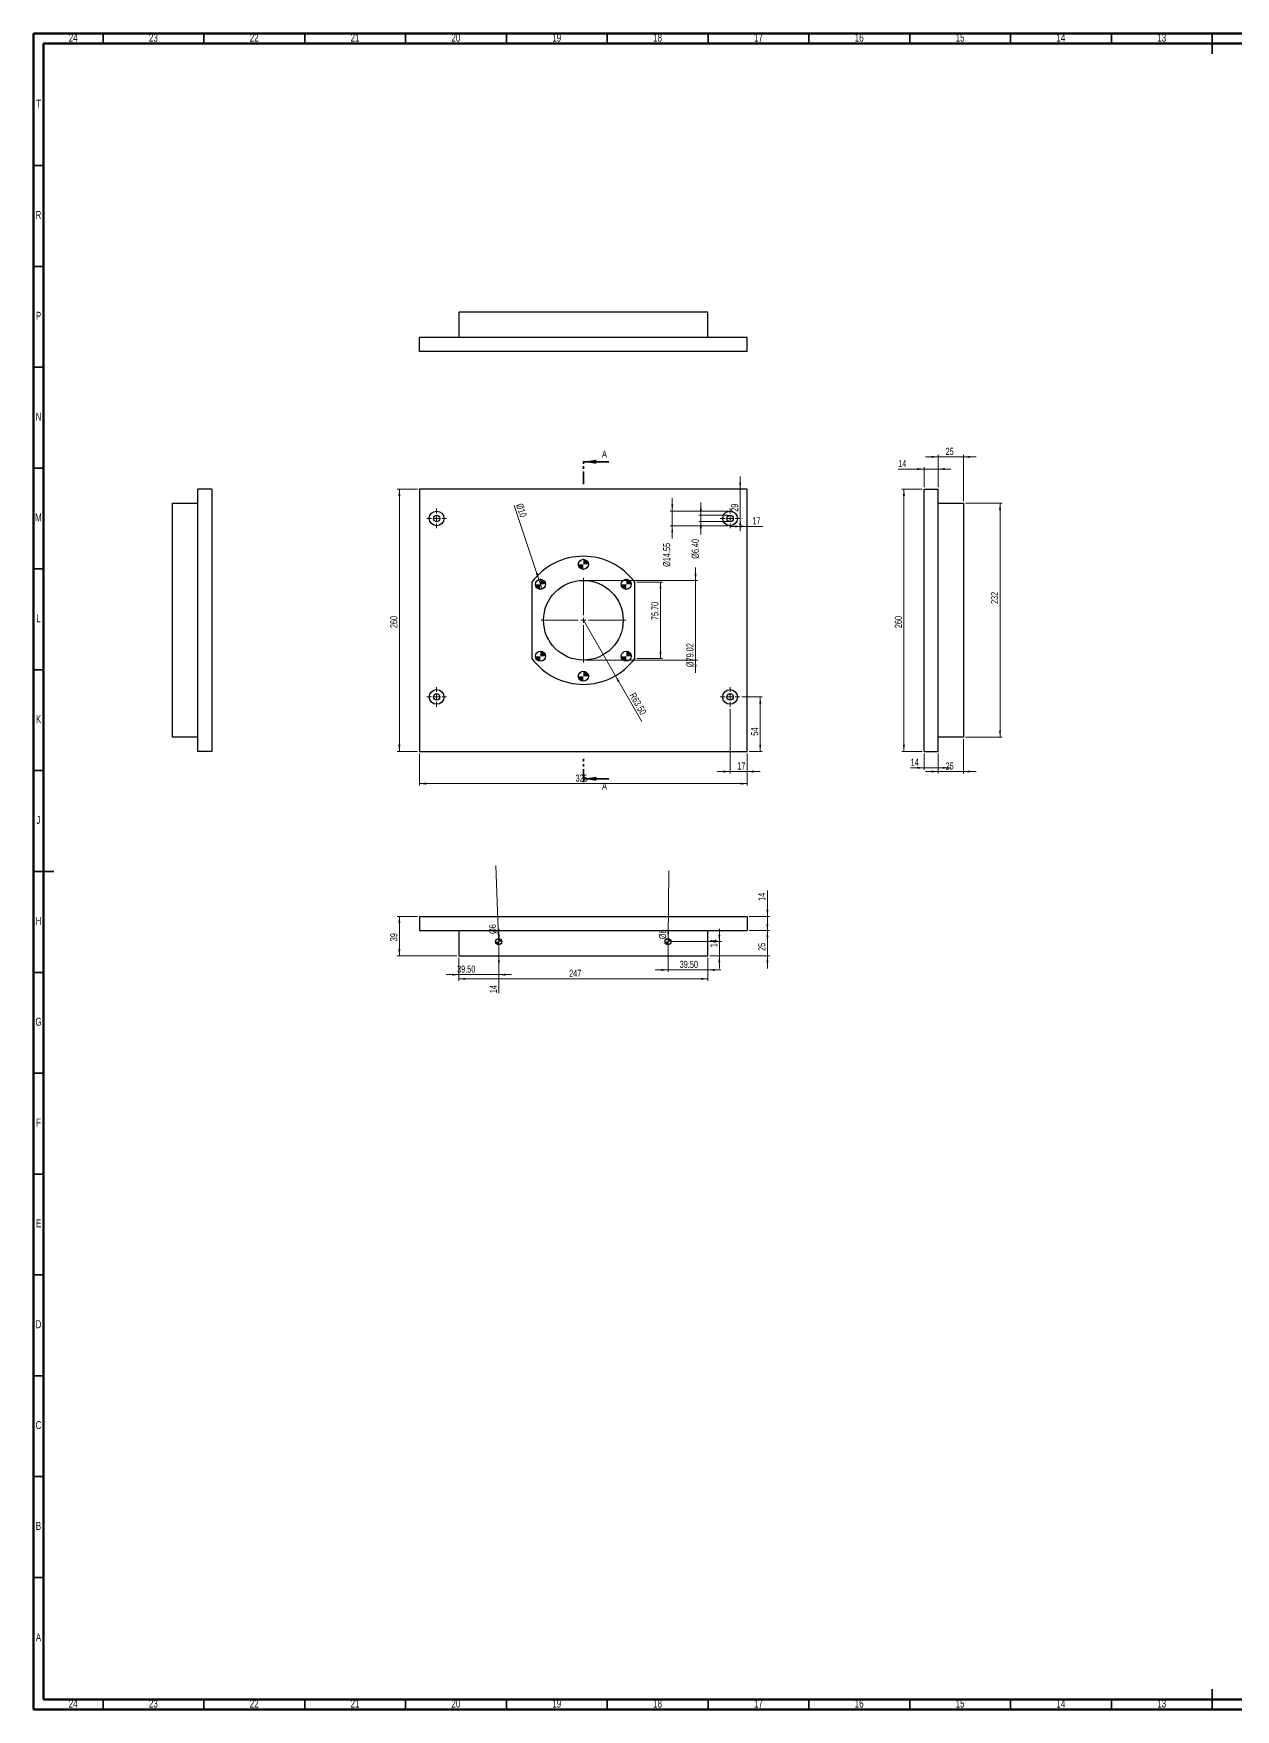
# Model space of a CAD drawing. Header units: millimetres. Extents: x 15 to 1184, y 5 to 836.
# Drawn here: x 15 to 611, y 5 to 836 of the extents above; entities that cross this region are included whole.
import ezdxf

# ---------------------------------------------------------------- set-up
doc = ezdxf.new("R2010")
doc.units = ezdxf.units.MM
doc.linetypes.add('PHANTOM', pattern=[12.7, 6.35, -1.27, 1.27, -1.27, 1.27, -1.27])
doc.styles.add('SLDTEXTSTYLE0', font='TXT', dxfattribs={"width": 0.75})
doc.dimstyles.new('SLDDIMSTYLE0', dxfattribs={"dimtxt": 3.5, "dimasz": 3.302, "dimexe": 0, "dimexo": 0.0625, "dimgap": 0.875, "dimtad": 1, "dimlfac": 2, "dimrnd": 1e-09, "dimzin": 12, "dimdsep": 46, "dimtxsty": 'SLDTEXTSTYLE0', "dimblk1": 'NONE', "dimsah": 1, "dimcen": 0, "dimadec": 0, "dimazin": 3, "dimtfac": 1, "dimtmove": 0, "dimatfit": 3, "dimldrblk": 'NONE', "dimfxl": 0, "dimfrac": 2, "dimtolj": 1, "dimtzin": 12, "dimarcsym": 0})
doc.dimstyles.new('SLDDIMSTYLE1', dxfattribs={"dimtxt": 3.5, "dimasz": 3.302, "dimexe": 0, "dimexo": 0.0625, "dimgap": 0.875, "dimtad": 1, "dimlfac": 2, "dimrnd": 1e-09, "dimzin": 12, "dimdsep": 46, "dimtxsty": 'SLDTEXTSTYLE0', "dimsah": 1, "dimcen": 0.09, "dimadec": 0, "dimazin": 3, "dimtfac": 1, "dimtmove": 0, "dimatfit": 0, "dimfxl": 0, "dimfrac": 2, "dimtolj": 1, "dimtzin": 12, "dimarcsym": 0})
doc.dimstyles.new('SLDDIMSTYLE2', dxfattribs={"dimtxt": 3.5, "dimasz": 3.302, "dimexe": 0, "dimexo": 0.0625, "dimgap": 0.875, "dimtad": 1, "dimlfac": 2, "dimrnd": 1e-09, "dimzin": 4, "dimdsep": 46, "dimtxsty": 'SLDTEXTSTYLE0', "dimsah": 1, "dimcen": 0.09, "dimadec": 0, "dimazin": 1, "dimtfac": 1, "dimtofl": 0, "dimtmove": 0, "dimatfit": 3, "dimfxl": 0, "dimfrac": 2, "dimtolj": 1, "dimtzin": 12, "dimarcsym": 0})
doc.dimstyles.new('SLDDIMSTYLE3', dxfattribs={"dimtxt": 3.5, "dimasz": 3.302, "dimexe": 0, "dimexo": 0.0625, "dimgap": 0.875, "dimtad": 1, "dimlfac": 2, "dimrnd": 1e-09, "dimzin": 4, "dimdsep": 46, "dimtxsty": 'SLDTEXTSTYLE0', "dimsah": 1, "dimcen": 0, "dimadec": 0, "dimazin": 1, "dimtfac": 1, "dimtofl": 0, "dimtmove": 0, "dimatfit": 3, "dimfxl": 0, "dimfrac": 2, "dimtolj": 1, "dimtzin": 12, "dimarcsym": 0})
doc.dimstyles.new('SLDDIMSTYLE4', dxfattribs={"dimtxt": 3.5, "dimasz": 3.302, "dimexe": 0, "dimexo": 0.0625, "dimgap": 0.875, "dimtad": 1, "dimlfac": 2, "dimrnd": 1e-09, "dimzin": 4, "dimdsep": 46, "dimtxsty": 'SLDTEXTSTYLE0', "dimsah": 1, "dimcen": 0.09, "dimadec": 0, "dimazin": 1, "dimtfac": 1, "dimtmove": 0, "dimatfit": 0, "dimfxl": 0, "dimfrac": 2, "dimtolj": 1, "dimtzin": 12, "dimarcsym": 0})
doc.dimstyles.new('SLDDIMSTYLE5', dxfattribs={"dimtxt": 3.5, "dimasz": 3.302, "dimexe": 0, "dimexo": 0.0625, "dimgap": 0.875, "dimtad": 1, "dimlfac": 2, "dimrnd": 1e-09, "dimzin": 12, "dimdsep": 46, "dimtxsty": 'SLDTEXTSTYLE0', "dimsah": 1, "dimcen": 0.09, "dimadec": 0, "dimazin": 3, "dimtfac": 1, "dimtofl": 0, "dimtmove": 0, "dimatfit": 3, "dimfxl": 0, "dimfrac": 2, "dimtolj": 1, "dimtzin": 12, "dimarcsym": 0})

# ---------------------------------------------------------------- blocks, each defined once
blk = doc.blocks.new('_D')
at = {"color": 7, "linetype": 'Continuous', "lineweight": 18}
for q in [(253.28, 601.97), (267.18, 560.53)]:
    blk.add_line((265.59, 565.27), q, dxfattribs=at)
blk.add_solid([(265.59, 565.27), (265.03, 568.56), (264.06, 568.24)], dxfattribs=at)
at = {"color": 7, "linetype": 'Continuous', "lineweight": 18, "insert": (257.54, 603.4), "char_height": 3.5, "attachment_point": 1, "rotation": 288.54076, "style": 'SLDTEXTSTYLE0'}
blk.add_mtext('%%c10', dxfattribs=at)
blk = doc.blocks.new('_None')
blk = doc.blocks.new('_D_1')
at = {"color": 7, "linetype": 'Continuous', "lineweight": 18}
for p, q in [((343.27, 564.81), (343.27, 571.16)), ((288.65, 564.81), (344.27, 564.81)), ((343.27, 564.81), (343.27, 525.3)), ((288.65, 525.3), (344.27, 525.3)), ((343.27, 525.3), (343.27, 518.95))]:
    blk.add_line(p, q, dxfattribs=at)
for points in [[(343.27, 564.81), (343.77, 568.12), (342.76, 568.12)], [(343.27, 525.3), (342.76, 522), (343.77, 522)]]:
    blk.add_solid(points, dxfattribs=at)
at = {"color": 7, "linetype": 'Continuous', "lineweight": 18, "insert": (338.75, 521.83), "char_height": 3.5, "attachment_point": 1, "rotation": 90, "style": 'SLDTEXTSTYLE0'}
blk.add_mtext('%%c79.02', dxfattribs=at)
blk = doc.blocks.new('_D_2')
at = {"color": 7, "linetype": 'Continuous', "lineweight": 18}
for p, q in [((314.15, 563.98), (326.91, 563.98)), ((325.91, 526.13), (325.91, 563.98)), ((314.15, 526.13), (326.91, 526.13))]:
    blk.add_line(p, q, dxfattribs=at)
for points in [[(325.91, 563.98), (325.4, 560.68), (326.41, 560.68)], [(325.91, 526.13), (326.41, 529.44), (325.4, 529.44)]]:
    blk.add_solid(points, dxfattribs=at)
at = {"color": 7, "linetype": 'Continuous', "lineweight": 18, "insert": (321.39, 545.16), "char_height": 3.5, "attachment_point": 1, "rotation": 90, "style": 'SLDTEXTSTYLE0'}
blk.add_mtext('75.70', dxfattribs=at)
blk = doc.blocks.new('_D_3')
at = {"color": 7, "linetype": 'Continuous', "lineweight": 18}
for q in [(287.65, 545.05), (316.64, 494.83)]:
    blk.add_line((303.52, 517.55), q, dxfattribs=at)
blk.add_solid([(303.52, 517.55), (304.73, 514.44), (305.61, 514.95)], dxfattribs=at)
at = {"color": 7, "linetype": 'Continuous', "lineweight": 18, "insert": (313.31, 509.62), "char_height": 3.5, "attachment_point": 1, "rotation": 300, "style": 'SLDTEXTSTYLE0'}
blk.add_mtext('R63.50', dxfattribs=at)
blk = doc.blocks.new('_D_4')
at = {"color": 7, "linetype": 'Continuous', "lineweight": 18}
for p, q in [((345.88, 597.16), (345.88, 603.51)), ((359.4, 597.16), (344.88, 597.16)), ((359.4, 593.96), (344.88, 593.96)), ((345.88, 597.16), (345.88, 593.96)), ((345.88, 593.96), (345.88, 587.61))]:
    blk.add_line(p, q, dxfattribs=at)
for points in [[(345.88, 597.16), (346.39, 600.46), (345.37, 600.46)], [(345.88, 593.96), (345.37, 590.66), (346.39, 590.66)]]:
    blk.add_solid(points, dxfattribs=at)
at = {"color": 7, "linetype": 'Continuous', "lineweight": 18, "insert": (341.37, 575.54), "char_height": 3.5, "attachment_point": 1, "rotation": 90, "style": 'SLDTEXTSTYLE0'}
blk.add_mtext('%%c6.40', dxfattribs=at)
blk = doc.blocks.new('_D_5')
at = {"color": 7, "linetype": 'Continuous', "lineweight": 18}
for p, q in [((359.4, 599.2), (330.71, 599.2)), ((331.71, 599.2), (331.71, 605.55)), ((331.71, 599.2), (331.71, 591.92)), ((359.4, 591.92), (330.71, 591.92)), ((331.71, 591.92), (331.71, 585.57))]:
    blk.add_line(p, q, dxfattribs=at)
for points in [[(331.71, 599.2), (332.22, 602.5), (331.21, 602.5)], [(331.71, 591.92), (331.21, 588.62), (332.22, 588.62)]]:
    blk.add_solid(points, dxfattribs=at)
at = {"color": 7, "linetype": 'Continuous', "lineweight": 18, "insert": (327.2, 571.53), "char_height": 3.5, "attachment_point": 1, "rotation": 90, "style": 'SLDTEXTSTYLE0'}
blk.add_mtext('%%c14.55', dxfattribs=at)
blk = doc.blocks.new('_D_6')
at = {"color": 7, "linetype": 'Continuous', "lineweight": 18}
for p, q in [((365.43, 610.06), (365.43, 616.41)), ((365.43, 595.56), (365.43, 610.06)), ((365.43, 595.56), (365.43, 589.21)), ((366.28, 595.56), (366.43, 595.56))]:
    blk.add_line(p, q, dxfattribs=at)
for points in [[(365.43, 610.06), (365.94, 613.36), (364.93, 613.36)], [(365.43, 595.56), (364.93, 592.26), (365.94, 592.26)]]:
    blk.add_solid(points, dxfattribs=at)
at = {"color": 7, "linetype": 'Continuous', "lineweight": 18, "insert": (360.92, 598.83), "char_height": 3.5, "attachment_point": 1, "rotation": 90, "style": 'SLDTEXTSTYLE0'}
blk.add_mtext('29', dxfattribs=at)
blk = doc.blocks.new('_D_7')
at = {"color": 7, "linetype": 'Continuous', "lineweight": 18}
for p, q in [((360.4, 591.62), (368.9, 591.62)), ((368.9, 591.62), (376.63, 591.62))]:
    blk.add_line(p, q, dxfattribs=at)
for points in [[(360.4, 591.62), (363.7, 591.11), (363.7, 592.12)], [(368.9, 591.62), (365.59, 592.12), (365.59, 591.11)]]:
    blk.add_solid(points, dxfattribs=at)
at = {"color": 7, "linetype": 'Continuous', "lineweight": 18, "insert": (371.46, 596.13), "char_height": 3.5, "attachment_point": 1, "style": 'SLDTEXTSTYLE0'}
blk.add_mtext('17', dxfattribs=at)
blk = doc.blocks.new('_D_8')
at = {"color": 7, "linetype": 'Continuous', "lineweight": 18}
for p, q in [((360.4, 501.17), (360.4, 469.06)), ((368.9, 479.06), (368.9, 469.06)), ((360.4, 470.06), (354.05, 470.06)), ((360.4, 470.06), (368.9, 470.06)), ((368.9, 470.06), (375.25, 470.06))]:
    blk.add_line(p, q, dxfattribs=at)
for points in [[(360.4, 470.06), (357.09, 470.57), (357.09, 469.55)], [(368.9, 470.06), (372.2, 469.55), (372.2, 470.57)]]:
    blk.add_solid(points, dxfattribs=at)
at = {"color": 7, "linetype": 'Continuous', "lineweight": 18, "insert": (363.96, 474.57), "char_height": 3.5, "attachment_point": 1, "style": 'SLDTEXTSTYLE0'}
blk.add_mtext('17', dxfattribs=at)
blk = doc.blocks.new('_D_9')
at = {"color": 7, "linetype": 'Continuous', "lineweight": 18}
for p, q in [((366.28, 507.06), (376.34, 507.06)), ((375.34, 507.06), (375.34, 480.06)), ((369.9, 480.06), (376.34, 480.06))]:
    blk.add_line(p, q, dxfattribs=at)
for points in [[(375.34, 507.06), (374.83, 503.76), (375.85, 503.76)], [(375.34, 480.06), (375.85, 483.36), (374.83, 483.36)]]:
    blk.add_solid(points, dxfattribs=at)
at = {"color": 7, "linetype": 'Continuous', "lineweight": 18, "insert": (370.83, 487.83), "char_height": 3.5, "attachment_point": 1, "rotation": 90, "style": 'SLDTEXTSTYLE0'}
blk.add_mtext('54', dxfattribs=at)
blk = doc.blocks.new('_D_10')
at = {"color": 7, "linetype": 'Continuous', "lineweight": 18}
for p, q in [((206.4, 479.06), (206.4, 463.06)), ((368.9, 479.06), (368.9, 463.06)), ((206.4, 464.06), (368.9, 464.06))]:
    blk.add_line(p, q, dxfattribs=at)
for points in [[(206.4, 464.06), (209.7, 463.55), (209.7, 464.57)], [(368.9, 464.06), (365.59, 464.57), (365.59, 463.55)]]:
    blk.add_solid(points, dxfattribs=at)
at = {"color": 7, "linetype": 'Continuous', "lineweight": 18, "insert": (283.77, 468.57), "char_height": 3.5, "attachment_point": 1, "style": 'SLDTEXTSTYLE0'}
blk.add_mtext('325', dxfattribs=at)
blk = doc.blocks.new('_D_11')
at = {"color": 7, "linetype": 'Continuous', "lineweight": 18}
for p, q in [((205.4, 610.06), (195.4, 610.06)), ((196.4, 610.06), (196.4, 480.06)), ((205.4, 480.06), (195.4, 480.06))]:
    blk.add_line(p, q, dxfattribs=at)
for points in [[(196.4, 610.06), (195.89, 606.76), (196.9, 606.76)], [(196.4, 480.06), (196.9, 483.36), (195.89, 483.36)]]:
    blk.add_solid(points, dxfattribs=at)
at = {"color": 7, "linetype": 'Continuous', "lineweight": 18, "insert": (191.88, 541.18), "char_height": 3.5, "attachment_point": 1, "rotation": 90, "style": 'SLDTEXTSTYLE0'}
blk.add_mtext('260', dxfattribs=at)
blk = doc.blocks.new('SW_CENTERMARKSYMBOL_0')
at = {"color": 0, "linetype": 'Continuous', "lineweight": 0}
for p, q in [((-2.5, 0), (-4.88675, 0)), ((0, 0), (-1.25, 0)), ((0, 2.5), (0, 4.88675)), ((0, 0), (0, 1.25)), ((0, 0), (0, -1.25)), ((0, 0), (1.25, 0)), ((2.5, 0), (4.88675, 0)), ((0, -2.5), (0, -4.88675))]:
    blk.add_line(p, q, dxfattribs=at)
blk = doc.blocks.new('SW_CENTERMARKSYMBOL_1')
at = {"color": 0, "linetype": 'Continuous', "lineweight": 0}
for p, q in [((-2.5, 0), (-4.88675, 0)), ((0, 0), (-1.25, 0)), ((0, 2.5), (0, 4.88675)), ((0, 0), (0, 1.25)), ((0, 0), (0, -1.25)), ((0, 0), (1.25, 0)), ((2.5, 0), (4.88675, 0)), ((0, -2.5), (0, -4.88675))]:
    blk.add_line(p, q, dxfattribs=at)
blk = doc.blocks.new('SW_CENTERMARKSYMBOL_2')
at = {"color": 0, "linetype": 'Continuous', "lineweight": 0}
for p, q in [((-2.5, 0), (-4.88675, 0)), ((0, 0), (-1.25, 0)), ((0, 2.5), (0, 4.88675)), ((0, 0), (0, 1.25)), ((0, 0), (0, -1.25)), ((0, 0), (1.25, 0)), ((2.5, 0), (4.88675, 0)), ((0, -2.5), (0, -4.88675))]:
    blk.add_line(p, q, dxfattribs=at)
blk = doc.blocks.new('SW_CENTERMARKSYMBOL_3')
at = {"color": 0, "linetype": 'Continuous', "lineweight": 0}
for p, q in [((-2.5, 0), (-4.88675, 0)), ((0, 0), (-1.25, 0)), ((0, 2.5), (0, 4.88675)), ((0, 0), (0, 1.25)), ((0, 0), (0, -1.25)), ((0, 0), (1.25, 0)), ((2.5, 0), (4.88675, 0)), ((0, -2.5), (0, -4.88675))]:
    blk.add_line(p, q, dxfattribs=at)
blk = doc.blocks.new('SW_CENTERMARKSYMBOL_4')
at = {"color": 0, "linetype": 'Continuous', "lineweight": 0}
for p, q in [((0, 2.5), (0, 21.005)), ((-2.5, 0), (-21.005, 0)), ((0, 0), (-1.25, 0)), ((0, 0), (0, 1.25)), ((0, 0), (0, -1.25)), ((0, 0), (1.25, 0)), ((2.5, 0), (21.005, 0)), ((0, -2.5), (0, -21.005))]:
    blk.add_line(p, q, dxfattribs=at)
blk = doc.blocks.new('SW_DOWELSYMBOL_0')
at = {"linetype": 'Continuous', "lineweight": 0}
h = blk.add_hatch(color=0, dxfattribs=at)
edge = h.paths.add_edge_path(flags=0)
edge.add_arc((0, 0), 2.5, 180, 270)
edge.add_line((0, -2.5), (0, 0))
edge.add_line((0, 0), (-2.5, 0))
h = blk.add_hatch(color=0, dxfattribs=at)
edge = h.paths.add_edge_path(flags=0)
edge.add_arc((0, 0), 2.5, 0, 90)
edge.add_line((0, 2.5), (0, 0))
edge.add_line((0, 0), (2.5, 0))
at = {"color": 0, "linetype": 'Continuous', "lineweight": 0}
blk.add_circle((0, 0), 2.5, dxfattribs=at)
blk = doc.blocks.new('SW_DOWELSYMBOL_1')
at = {"linetype": 'Continuous', "lineweight": 0}
h = blk.add_hatch(color=0, dxfattribs=at)
edge = h.paths.add_edge_path(flags=0)
edge.add_arc((0, 0), 2.5, 180, 270)
edge.add_line((0, -2.5), (0, 0))
edge.add_line((0, 0), (-2.5, 0))
h = blk.add_hatch(color=0, dxfattribs=at)
edge = h.paths.add_edge_path(flags=0)
edge.add_arc((0, 0), 2.5, 0, 90)
edge.add_line((0, 2.5), (0, 0))
edge.add_line((0, 0), (2.5, 0))
at = {"color": 0, "linetype": 'Continuous', "lineweight": 0}
blk.add_circle((0, 0), 2.5, dxfattribs=at)
blk = doc.blocks.new('SW_DOWELSYMBOL_2')
at = {"linetype": 'Continuous', "lineweight": 0}
h = blk.add_hatch(color=0, dxfattribs=at)
edge = h.paths.add_edge_path(flags=0)
edge.add_arc((0, 0), 2.5, 180, 270)
edge.add_line((0, -2.5), (0, 0))
edge.add_line((0, 0), (-2.5, 0))
h = blk.add_hatch(color=0, dxfattribs=at)
edge = h.paths.add_edge_path(flags=0)
edge.add_arc((0, 0), 2.5, 0, 90)
edge.add_line((0, 2.5), (0, 0))
edge.add_line((0, 0), (2.5, 0))
at = {"color": 0, "linetype": 'Continuous', "lineweight": 0}
blk.add_circle((0, 0), 2.5, dxfattribs=at)
blk = doc.blocks.new('SW_DOWELSYMBOL_3')
at = {"linetype": 'Continuous', "lineweight": 0}
h = blk.add_hatch(color=0, dxfattribs=at)
edge = h.paths.add_edge_path(flags=0)
edge.add_arc((0, 0), 2.5, 180, 270)
edge.add_line((0, -2.5), (0, 0))
edge.add_line((0, 0), (-2.5, 0))
h = blk.add_hatch(color=0, dxfattribs=at)
edge = h.paths.add_edge_path(flags=0)
edge.add_arc((0, 0), 2.5, 0, 90)
edge.add_line((0, 2.5), (0, 0))
edge.add_line((0, 0), (2.5, 0))
at = {"color": 0, "linetype": 'Continuous', "lineweight": 0}
blk.add_circle((0, 0), 2.5, dxfattribs=at)
blk = doc.blocks.new('SW_DOWELSYMBOL_4')
at = {"linetype": 'Continuous', "lineweight": 0}
h = blk.add_hatch(color=0, dxfattribs=at)
edge = h.paths.add_edge_path(flags=0)
edge.add_arc((0, 0), 2.5, 180, 270)
edge.add_line((0, -2.5), (0, 0))
edge.add_line((0, 0), (-2.5, 0))
h = blk.add_hatch(color=0, dxfattribs=at)
edge = h.paths.add_edge_path(flags=0)
edge.add_arc((0, 0), 2.5, 0, 90)
edge.add_line((0, 2.5), (0, 0))
edge.add_line((0, 0), (2.5, 0))
at = {"color": 0, "linetype": 'Continuous', "lineweight": 0}
blk.add_circle((0, 0), 2.5, dxfattribs=at)
blk = doc.blocks.new('SW_DOWELSYMBOL_5')
at = {"linetype": 'Continuous', "lineweight": 0}
h = blk.add_hatch(color=0, dxfattribs=at)
edge = h.paths.add_edge_path(flags=0)
edge.add_arc((0, 0), 2.5, 180, 270)
edge.add_line((0, -2.5), (0, 0))
edge.add_line((0, 0), (-2.5, 0))
h = blk.add_hatch(color=0, dxfattribs=at)
edge = h.paths.add_edge_path(flags=0)
edge.add_arc((0, 0), 2.5, 0, 90)
edge.add_line((0, 2.5), (0, 0))
edge.add_line((0, 0), (2.5, 0))
at = {"color": 0, "linetype": 'Continuous', "lineweight": 0}
blk.add_circle((0, 0), 2.5, dxfattribs=at)
blk = doc.blocks.new('_D_12')
at = {"color": 7, "linetype": 'Continuous', "lineweight": 18}
for p, q in [((205.4, 398.25), (195.4, 398.25)), ((196.4, 378.75), (196.4, 398.25)), ((224.9, 378.75), (195.4, 378.75))]:
    blk.add_line(p, q, dxfattribs=at)
for points in [[(196.4, 398.25), (195.89, 394.94), (196.9, 394.94)], [(196.4, 378.75), (196.9, 382.05), (195.89, 382.05)]]:
    blk.add_solid(points, dxfattribs=at)
at = {"color": 7, "linetype": 'Continuous', "lineweight": 18, "insert": (191.88, 385.91), "char_height": 3.5, "attachment_point": 1, "rotation": 90, "style": 'SLDTEXTSTYLE0'}
blk.add_mtext('39', dxfattribs=at)
blk = doc.blocks.new('_D_13')
at = {"color": 7, "linetype": 'Continuous', "lineweight": 18}
for p, q in [((378.9, 398.25), (378.9, 411.06)), ((369.9, 398.25), (379.9, 398.25)), ((369.9, 391.25), (379.9, 391.25)), ((378.9, 398.25), (378.9, 391.25)), ((378.9, 391.25), (378.9, 384.9))]:
    blk.add_line(p, q, dxfattribs=at)
for points in [[(378.9, 398.25), (379.4, 401.55), (378.39, 401.55)], [(378.9, 391.25), (378.39, 387.94), (379.4, 387.94)]]:
    blk.add_solid(points, dxfattribs=at)
at = {"color": 7, "linetype": 'Continuous', "lineweight": 18, "insert": (374.38, 405.89), "char_height": 3.5, "attachment_point": 1, "rotation": 90, "style": 'SLDTEXTSTYLE0'}
blk.add_mtext('14', dxfattribs=at)
blk = doc.blocks.new('_D_14')
at = {"color": 7, "linetype": 'Continuous', "lineweight": 18}
for p, q in [((369.9, 391.25), (379.9, 391.25)), ((378.9, 391.25), (378.9, 397.6)), ((378.9, 378.75), (378.9, 391.25)), ((350.4, 378.75), (379.9, 378.75)), ((378.9, 378.75), (378.9, 372.4))]:
    blk.add_line(p, q, dxfattribs=at)
for points in [[(378.9, 391.25), (379.4, 394.55), (378.39, 394.55)], [(378.9, 378.75), (378.39, 375.44), (379.4, 375.44)]]:
    blk.add_solid(points, dxfattribs=at)
at = {"color": 7, "linetype": 'Continuous', "lineweight": 18, "insert": (374.38, 381.12), "char_height": 3.5, "attachment_point": 1, "rotation": 90, "style": 'SLDTEXTSTYLE0'}
blk.add_mtext('25', dxfattribs=at)
blk = doc.blocks.new('_D_15')
at = {"color": 7, "linetype": 'Continuous', "lineweight": 18}
for q in [(329.96, 420.78), (329.63, 384.25)]:
    blk.add_line((329.66, 387.25), q, dxfattribs=at)
blk.add_solid([(329.66, 387.25), (330.2, 390.54), (329.18, 390.55)], dxfattribs=at)
at = {"color": 7, "linetype": 'Continuous', "lineweight": 18, "insert": (325.18, 386.95), "char_height": 3.5, "attachment_point": 1, "rotation": 89.48876, "style": 'SLDTEXTSTYLE0'}
blk.add_mtext('%%c6', dxfattribs=at)
blk = doc.blocks.new('_D_16')
at = {"color": 7, "linetype": 'Continuous', "lineweight": 18}
for q in [(244.25, 423.48), (245.7, 384.25)]:
    blk.add_line((245.59, 387.24), q, dxfattribs=at)
blk.add_solid([(245.59, 387.24), (245.98, 390.56), (244.96, 390.53)], dxfattribs=at)
at = {"color": 7, "linetype": 'Continuous', "lineweight": 18, "insert": (241.02, 389.47), "char_height": 3.5, "attachment_point": 1, "rotation": 92.12241, "style": 'SLDTEXTSTYLE0'}
blk.add_mtext('%%c6', dxfattribs=at)
blk = doc.blocks.new('_D_17')
at = {"color": 7, "linetype": 'Continuous', "lineweight": 18}
for p, q in [((329.65, 384.75), (329.65, 370.69)), ((349.4, 377.75), (349.4, 370.69)), ((329.65, 371.69), (323.3, 371.69)), ((329.65, 371.69), (349.4, 371.69)), ((349.4, 371.69), (355.75, 371.69))]:
    blk.add_line(p, q, dxfattribs=at)
for points in [[(329.65, 371.69), (326.34, 372.19), (326.34, 371.18)], [(349.4, 371.69), (352.7, 371.18), (352.7, 372.19)]]:
    blk.add_solid(points, dxfattribs=at)
at = {"color": 7, "linetype": 'Continuous', "lineweight": 18, "insert": (335.41, 376.2), "char_height": 3.5, "attachment_point": 1, "style": 'SLDTEXTSTYLE0'}
blk.add_mtext('39.50', dxfattribs=at)
blk = doc.blocks.new('_D_18')
at = {"color": 7, "linetype": 'Continuous', "lineweight": 18}
for p, q in [((355.07, 385.75), (355.07, 392.1)), ((330.65, 385.75), (356.07, 385.75)), ((355.07, 385.75), (355.07, 378.75)), ((350.4, 378.75), (356.07, 378.75)), ((355.07, 378.75), (355.07, 372.4))]:
    blk.add_line(p, q, dxfattribs=at)
for points in [[(355.07, 385.75), (355.57, 389.05), (354.56, 389.05)], [(355.07, 378.75), (354.56, 375.44), (355.57, 375.44)]]:
    blk.add_solid(points, dxfattribs=at)
at = {"color": 7, "linetype": 'Continuous', "lineweight": 18, "insert": (350.55, 382.94), "char_height": 3.5, "attachment_point": 1, "rotation": 90, "style": 'SLDTEXTSTYLE0'}
blk.add_mtext('14', dxfattribs=at)
blk = doc.blocks.new('_D_19')
at = {"color": 7, "linetype": 'Continuous', "lineweight": 18}
for p, q in [((245.65, 384.75), (245.65, 368.35)), ((225.9, 377.75), (225.9, 368.35)), ((225.9, 369.35), (219.55, 369.35)), ((245.65, 369.35), (225.9, 369.35)), ((245.65, 369.35), (252, 369.35))]:
    blk.add_line(p, q, dxfattribs=at)
for points in [[(225.9, 369.35), (222.59, 369.86), (222.59, 368.84)], [(245.65, 369.35), (248.95, 368.84), (248.95, 369.86)]]:
    blk.add_solid(points, dxfattribs=at)
at = {"color": 7, "linetype": 'Continuous', "lineweight": 18, "insert": (225.03, 373.86), "char_height": 3.5, "attachment_point": 1, "style": 'SLDTEXTSTYLE0'}
blk.add_mtext('39.50', dxfattribs=at)
blk = doc.blocks.new('_D_20')
at = {"color": 7, "linetype": 'Continuous', "lineweight": 18}
for p, q in [((245.77, 385.75), (245.77, 392.1)), ((245.77, 385.75), (245.77, 378.75)), ((246.65, 385.75), (246.77, 385.75)), ((245.77, 378.75), (245.77, 360.11))]:
    blk.add_line(p, q, dxfattribs=at)
for points in [[(245.77, 385.75), (246.28, 389.05), (245.26, 389.05)], [(245.77, 378.75), (245.26, 375.44), (246.28, 375.44)]]:
    blk.add_solid(points, dxfattribs=at)
at = {"color": 7, "linetype": 'Continuous', "lineweight": 18, "insert": (241.26, 360.11), "char_height": 3.5, "attachment_point": 1, "rotation": 90, "style": 'SLDTEXTSTYLE0'}
blk.add_mtext('14', dxfattribs=at)
blk = doc.blocks.new('_D_21')
at = {"color": 7, "linetype": 'Continuous', "lineweight": 18}
for p, q in [((225.9, 377.75), (225.9, 366.27)), ((349.4, 377.75), (349.4, 366.27)), ((225.9, 367.27), (349.4, 367.27))]:
    blk.add_line(p, q, dxfattribs=at)
for points in [[(225.9, 367.27), (229.2, 366.76), (229.2, 367.78)], [(349.4, 367.27), (346.09, 367.78), (346.09, 366.76)]]:
    blk.add_solid(points, dxfattribs=at)
at = {"color": 7, "linetype": 'Continuous', "lineweight": 18, "insert": (280.57, 371.78), "char_height": 3.5, "attachment_point": 1, "style": 'SLDTEXTSTYLE0'}
blk.add_mtext('247', dxfattribs=at)
blk = doc.blocks.new('SW_DOWELSYMBOL_6')
at = {"linetype": 'Continuous', "lineweight": 0}
h = blk.add_hatch(color=0, dxfattribs=at)
edge = h.paths.add_edge_path(flags=0)
edge.add_arc((0, 0), 1.5, 180, 270)
edge.add_line((0, -1.5), (0, 0))
edge.add_line((0, 0), (-1.5, 0))
h = blk.add_hatch(color=0, dxfattribs=at)
edge = h.paths.add_edge_path(flags=0)
edge.add_arc((0, 0), 1.5, 0, 90)
edge.add_line((0, 1.5), (0, 0))
edge.add_line((0, 0), (1.5, 0))
at = {"color": 0, "linetype": 'Continuous', "lineweight": 0}
blk.add_circle((0, 0), 1.5, dxfattribs=at)
blk = doc.blocks.new('SW_DOWELSYMBOL_7')
at = {"linetype": 'Continuous', "lineweight": 0}
h = blk.add_hatch(color=0, dxfattribs=at)
edge = h.paths.add_edge_path(flags=0)
edge.add_arc((0, 0), 1.5, 180, 270)
edge.add_line((0, -1.5), (0, 0))
edge.add_line((0, 0), (-1.5, 0))
h = blk.add_hatch(color=0, dxfattribs=at)
edge = h.paths.add_edge_path(flags=0)
edge.add_arc((0, 0), 1.5, 0, 90)
edge.add_line((0, 1.5), (0, 0))
edge.add_line((0, 0), (1.5, 0))
at = {"color": 0, "linetype": 'Continuous', "lineweight": 0}
blk.add_circle((0, 0), 1.5, dxfattribs=at)
blk = doc.blocks.new('_D_22')
at = {"color": 7, "linetype": 'Continuous', "lineweight": 18}
for p, q in [((476.08, 486.06), (476.08, 469.06)), ((463.58, 479.06), (463.58, 469.06)), ((463.58, 470.06), (457.23, 470.06)), ((476.08, 470.06), (463.58, 470.06)), ((476.08, 470.06), (482.43, 470.06))]:
    blk.add_line(p, q, dxfattribs=at)
for points in [[(463.58, 470.06), (460.28, 470.57), (460.28, 469.55)], [(476.08, 470.06), (479.38, 469.55), (479.38, 470.57)]]:
    blk.add_solid(points, dxfattribs=at)
at = {"color": 7, "linetype": 'Continuous', "lineweight": 18, "insert": (467.25, 474.57), "char_height": 3.5, "attachment_point": 1, "style": 'SLDTEXTSTYLE0'}
blk.add_mtext('25', dxfattribs=at)
blk = doc.blocks.new('_D_23')
at = {"color": 7, "linetype": 'Continuous', "lineweight": 18}
for p, q in [((456.58, 479.06), (456.58, 470.9)), ((463.58, 479.06), (463.58, 470.9)), ((456.58, 471.9), (449.93, 471.9)), ((456.58, 471.9), (463.58, 471.9)), ((463.58, 471.9), (469.93, 471.9))]:
    blk.add_line(p, q, dxfattribs=at)
for points in [[(456.58, 471.9), (453.28, 472.41), (453.28, 471.4)], [(463.58, 471.9), (466.88, 471.4), (466.88, 472.41)]]:
    blk.add_solid(points, dxfattribs=at)
at = {"color": 7, "linetype": 'Continuous', "lineweight": 18, "insert": (449.93, 476.42), "char_height": 3.5, "attachment_point": 1, "style": 'SLDTEXTSTYLE0'}
blk.add_mtext('14', dxfattribs=at)
blk = doc.blocks.new('_D_24')
at = {"color": 7, "linetype": 'Continuous', "lineweight": 18}
for p, q in [((477.08, 603.06), (495.26, 603.06)), ((494.26, 603.06), (494.26, 487.06)), ((477.08, 487.06), (495.26, 487.06))]:
    blk.add_line(p, q, dxfattribs=at)
for points in [[(494.26, 603.06), (493.76, 599.76), (494.77, 599.76)], [(494.26, 487.06), (494.77, 490.36), (493.76, 490.36)]]:
    blk.add_solid(points, dxfattribs=at)
at = {"color": 7, "linetype": 'Continuous', "lineweight": 18, "insert": (489.75, 553.14), "char_height": 3.5, "attachment_point": 1, "rotation": 90, "style": 'SLDTEXTSTYLE0'}
blk.add_mtext('232', dxfattribs=at)
blk = doc.blocks.new('_D_25')
at = {"color": 7, "linetype": 'Continuous', "lineweight": 18}
for p, q in [((463.58, 626.06), (457.23, 626.06)), ((463.58, 611.06), (463.58, 627.06)), ((463.58, 626.06), (476.08, 626.06)), ((476.08, 604.06), (476.08, 627.06)), ((476.08, 626.06), (482.43, 626.06))]:
    blk.add_line(p, q, dxfattribs=at)
for points in [[(463.58, 626.06), (460.28, 626.57), (460.28, 625.55)], [(476.08, 626.06), (479.38, 625.55), (479.38, 626.57)]]:
    blk.add_solid(points, dxfattribs=at)
at = {"color": 7, "linetype": 'Continuous', "lineweight": 18, "insert": (467.25, 630.57), "char_height": 3.5, "attachment_point": 1, "style": 'SLDTEXTSTYLE0'}
blk.add_mtext('25', dxfattribs=at)
blk = doc.blocks.new('_D_26')
at = {"color": 7, "linetype": 'Continuous', "lineweight": 18}
for p, q in [((456.58, 620.06), (443.77, 620.06)), ((456.58, 611.06), (456.58, 621.06)), ((456.58, 620.06), (463.58, 620.06)), ((463.58, 611.06), (463.58, 621.06)), ((463.58, 620.06), (469.93, 620.06))]:
    blk.add_line(p, q, dxfattribs=at)
for points in [[(456.58, 620.06), (453.28, 620.57), (453.28, 619.55)], [(463.58, 620.06), (466.88, 619.55), (466.88, 620.57)]]:
    blk.add_solid(points, dxfattribs=at)
at = {"color": 7, "linetype": 'Continuous', "lineweight": 18, "insert": (443.77, 624.57), "char_height": 3.5, "attachment_point": 1, "style": 'SLDTEXTSTYLE0'}
blk.add_mtext('14', dxfattribs=at)
blk = doc.blocks.new('_D_27')
at = {"color": 7, "linetype": 'Continuous', "lineweight": 18}
for p, q in [((455.58, 610.06), (445.58, 610.06)), ((446.58, 480.06), (446.58, 610.06)), ((455.58, 480.06), (445.58, 480.06))]:
    blk.add_line(p, q, dxfattribs=at)
for points in [[(446.58, 610.06), (446.07, 606.76), (447.09, 606.76)], [(446.58, 480.06), (447.09, 483.36), (446.07, 483.36)]]:
    blk.add_solid(points, dxfattribs=at)
at = {"color": 7, "linetype": 'Continuous', "lineweight": 18, "insert": (442.07, 541.18), "char_height": 3.5, "attachment_point": 1, "rotation": 90, "style": 'SLDTEXTSTYLE0'}
blk.add_mtext('260', dxfattribs=at)

msp = doc.modelspace()

# ---------------------------------------------------------------- linework, layer by layer
at = {"color": 7, "linetype": 'Continuous', "lineweight": 70}
for p, q in [((15, 5), (15, 836)), ((15, 836), (1184, 836)), ((20, 10), (20, 831)), ((20, 831), (1179, 831)), ((1179, 10), (20, 10)), ((1184, 5), (15, 5))]:
    msp.add_line(p, q, dxfattribs=at)
at = {"color": 7, "linetype": 'Continuous', "lineweight": 35}
for p, q in [((49.5, 831), (49.5, 836)), ((99.5, 831), (99.5, 836)), ((149.5, 831), (149.5, 836)), ((199.5, 831), (199.5, 836)), ((249.5, 831), (249.5, 836)), ((299.5, 831), (299.5, 836)), ((349.5, 831), (349.5, 836)), ((399.5, 831), (399.5, 836)), ((449.5, 831), (449.5, 836)), ((499.5, 831), (499.5, 836)), ((549.5, 831), (549.5, 836)), ((599.5, 836), (599.5, 826)), ((599.5, 831), (599.5, 836)), ((20, 770.5), (15, 770.5)), ((20, 720.5), (15, 720.5)), ((20, 670.5), (15, 670.5)), ((300.3466, 623.6585), (287.6466, 623.6585)), ((20, 620.5), (15, 620.5)), ((20, 570.5), (15, 570.5)), ((20, 520.5), (15, 520.5)), ((20, 470.5), (15, 470.5)), ((300.3466, 466.4585), (287.6466, 466.4585)), ((15, 420.5), (25, 420.5)), ((20, 420.5), (15, 420.5)), ((20, 370.5), (15, 370.5)), ((20, 320.5), (15, 320.5)), ((20, 270.5), (15, 270.5)), ((20, 220.5), (15, 220.5)), ((20, 170.5), (15, 170.5)), ((20, 120.5), (15, 120.5)), ((20, 70.5), (15, 70.5)), ((49.5, 10), (49.5, 5)), ((99.5, 10), (99.5, 5)), ((149.5, 10), (149.5, 5)), ((199.5, 10), (199.5, 5)), ((249.5, 10), (249.5, 5)), ((299.5, 10), (299.5, 5)), ((349.5, 10), (349.5, 5)), ((399.5, 10), (399.5, 5)), ((449.5, 10), (449.5, 5)), ((499.5, 10), (499.5, 5)), ((549.5, 10), (549.5, 5)), ((599.5, 5), (599.5, 15)), ((599.5, 10), (599.5, 5))]:
    msp.add_line(p, q, dxfattribs=at)
at = {"color": 7, "linetype": 'Continuous', "lineweight": 25}
for p, q in [((225.8966, 697.7574), (225.8966, 685.2574)), ((349.3966, 697.7574), (225.8966, 697.7574)), ((349.3966, 685.2574), (349.3966, 697.7574)), ((368.8966, 685.2574), (206.3966, 685.2574)), ((206.3966, 678.2574), (206.3966, 685.2574)), ((368.8966, 678.2574), (368.8966, 685.2574)), ((368.8966, 678.2574), (206.3966, 678.2574)), ((103.3946, 610.0585), (96.3946, 610.0585)), ((96.3946, 610.0585), (96.3946, 480.0585)), ((103.3946, 610.0585), (103.3946, 480.0585)), ((368.8966, 610.0585), (206.3966, 610.0585)), ((206.3966, 610.0585), (206.3966, 480.0585)), ((368.8966, 480.0585), (368.8966, 610.0585)), ((456.5826, 480.0585), (456.5826, 610.0585)), ((456.5826, 610.0585), (463.5826, 610.0585)), ((463.5826, 480.0585), (463.5826, 610.0585)), ((83.8946, 487.0585), (83.8946, 603.0585)), ((83.8946, 603.0585), (96.3946, 603.0585)), ((463.5826, 603.0585), (476.0826, 603.0585)), ((476.0826, 603.0585), (476.0826, 487.0585)), ((262.1466, 563.9835), (262.1466, 526.1335)), ((313.1466, 526.1335), (313.1466, 563.9835)), ((96.3946, 487.0585), (83.8946, 487.0585)), ((476.0826, 487.0585), (463.5826, 487.0585)), ((103.3946, 480.0585), (96.3946, 480.0585)), ((206.3966, 480.0585), (368.8966, 480.0585)), ((456.5826, 480.0585), (463.5826, 480.0585)), ((206.3966, 398.2455), (368.8966, 398.2455)), ((206.3966, 398.2455), (206.3966, 391.2455)), ((206.3966, 391.2455), (368.8966, 391.2455)), ((225.8966, 391.2455), (225.8966, 378.7455)), ((349.3966, 378.7455), (349.3966, 391.2455)), ((368.8966, 398.2455), (368.8966, 391.2455)), ((225.8966, 378.7455), (349.3966, 378.7455))]:
    msp.add_line(p, q, dxfattribs=at)
at = {"color": 7, "linetype": 'PHANTOM', "lineweight": 35}
for p, q in [((287.6466, 612.546), (287.6466, 625.246)), ((287.6466, 464.871), (287.6466, 477.5774))]:
    msp.add_line(p, q, dxfattribs=at)
at = {"color": 7, "linetype": 'Continuous', "lineweight": 25}
for centre, radius in [((214.8966, 595.5585), 3.6368), ((360.3966, 595.5585), 3.6368), ((214.8966, 595.5585), 1.6), ((360.3966, 595.5585), 1.6), ((287.6466, 572.8085), 2.5), ((266.3888, 562.8959), 2.5), ((308.9043, 562.8959), 2.5), ((287.6466, 545.0585), 19.755), ((266.3888, 527.2212), 2.5), ((308.9043, 527.2212), 2.5), ((287.6466, 517.3085), 2.5), ((214.8966, 507.0585), 3.6368), ((214.8966, 507.0585), 1.6), ((360.3966, 507.0585), 3.6368), ((360.3966, 507.0585), 1.6), ((245.6466, 385.7455), 1.5), ((329.6466, 385.7455), 1.5)]:
    msp.add_circle(centre, radius, dxfattribs=at)
for centre, start, end in [((287.6466, 545.0676), 36.568071, 143.431929), ((287.6466, 545.0495), 216.568071, 323.431929)]:
    msp.add_arc(centre, 31.75, start, end, dxfattribs=at)
at = {"color": 7, "linetype": 'Continuous', "lineweight": 35}
for points in [[(287.6466, 623.6585), (293.9966, 622.6425), (293.9966, 624.6745)], [(287.6466, 466.4585), (293.9966, 465.4425), (293.9966, 467.4745)]]:
    msp.add_solid(points, dxfattribs=at)

# ---------------------------------------------------------------- block references
at = {"color": 7, "linetype": 'Continuous', "lineweight": 0}
for name, p in [('SW_CENTERMARKSYMBOL_1', (214.8966, 595.5585)), ('SW_CENTERMARKSYMBOL_3', (360.3966, 595.5585)), ('SW_DOWELSYMBOL_5', (287.6466, 572.8085)), ('SW_DOWELSYMBOL_3', (266.3888, 562.8959)), ('SW_CENTERMARKSYMBOL_4', (287.6466, 545.0585)), ('SW_DOWELSYMBOL_4', (308.9043, 562.8959)), ('SW_DOWELSYMBOL_2', (266.3888, 527.2212)), ('SW_DOWELSYMBOL_0', (308.9043, 527.2212)), ('SW_DOWELSYMBOL_1', (287.6466, 517.3085)), ('SW_CENTERMARKSYMBOL_0', (214.8966, 507.0585)), ('SW_CENTERMARKSYMBOL_2', (360.3966, 507.0585)), ('SW_DOWELSYMBOL_6', (245.6466, 385.7455)), ('SW_DOWELSYMBOL_7', (329.6466, 385.7455))]:
    msp.add_blockref(name, p, dxfattribs=at)

# ---------------------------------------------------------------- texts
at = {"color": 7, "linetype": 'Continuous', "lineweight": 0, "attachment_point": 2, "style": 'SLDTEXTSTYLE0'}
for s, insert, char_height in [('24', (34.6701, 835.9205), 3.96875), ('23', (74.4201, 835.9205), 3.96875), ('22', (124.4201, 835.9205), 3.96875), ('21', (174.4201, 835.9205), 3.96875), ('20', (224.4201, 835.9205), 3.96875), ('19', (274.4201, 835.9205), 3.96875), ('18', (324.4201, 835.9205), 3.96875), ('17', (374.4201, 835.9205), 3.96875), ('16', (424.4201, 835.9205), 3.96875), ('15', (474.4201, 835.9205), 3.96875), ('14', (524.4201, 835.9205), 3.96875), ('13', (574.4201, 835.9205), 3.96875), ('T', (17.5501, 803.1705), 3.9688), ('R', (17.4444, 748.0166), 3.9688), ('P', (17.4848, 698.0166), 3.9688), ('N', (17.4637, 648.0166), 3.9688), ('M', (17.4237, 598.0166), 3.9688), ('L', (17.4545, 548.0166), 3.9688), ('K', (17.4885, 498.0166), 3.9688), ('J', (17.4031, 448.0166), 3.9688), ('H', (17.4904, 398.0166), 3.9688), ('G', (17.4867, 348.0166), 3.9688), ('F', (17.4577, 298.0166), 3.9688), ('E', (17.5078, 248.0166), 3.9688), ('D', (17.4527, 198.0166), 3.9688), ('C', (17.4587, 148.0166), 3.9688), ('B', (17.4706, 98.0166), 3.9688), ('A', (17.4637, 42.7666), 3.9688), ('24', (34.6701, 9.9205), 3.96875), ('23', (74.4201, 9.9205), 3.96875), ('22', (124.4201, 9.9205), 3.96875), ('21', (174.4201, 9.9205), 3.96875), ('20', (224.4201, 9.9205), 3.96875), ('19', (274.4201, 9.9205), 3.96875), ('18', (324.4201, 9.9205), 3.96875), ('17', (374.4201, 9.9205), 3.96875), ('16', (424.4201, 9.9205), 3.96875), ('15', (474.4201, 9.9205), 3.96875), ('14', (524.4201, 9.9205), 3.96875), ('13', (574.4201, 9.9205), 3.96875)]:
    msp.add_mtext(s, dxfattribs=dict(at, insert=insert, char_height=char_height))
at = {"color": 7, "linetype": 'Continuous', "char_height": 3.5, "attachment_point": 1, "style": 'SLDTEXTSTYLE0'}
for insert in [(296.8967, 629.2092), (296.8967, 464.6102)]:
    msp.add_mtext('A', dxfattribs=dict(at, insert=insert))

# ---------------------------------------------------------------- dimensions: what is measured, and where the dimension line sits
at = {"color": 7, "linetype": 'Continuous', "lineweight": 18}
for base, p1, p2, dimstyle, picture, middle in [((463.5826, 620.0585), (456.5826, 610.0585), (463.5826, 610.0585), 'SLDDIMSTYLE1', '_D_26', (446.3534, 620.0585)), ((476.0826, 626.0585), (463.5826, 610.0585), (476.0826, 603.0585), 'SLDDIMSTYLE1', '_D_25', (469.8326, 626.0585)), ((368.8966, 591.6156), (360.3966, 590.6718), (368.8966, 610.0585), 'SLDDIMSTYLE5', '_D_7', (374.047, 591.6156)), ((368.8966, 470.0585), (360.3966, 502.1718), (368.8966, 480.0585), 'SLDDIMSTYLE1', '_D_8', (366.5503, 470.0585)), ((463.5826, 470.0585), (476.0826, 487.0585), (463.5826, 480.0585), 'SLDDIMSTYLE1', '_D_22', (469.8326, 470.0585)), ((368.8966, 464.0585), (206.3966, 480.0585), (368.8966, 480.0585), 'SLDDIMSTYLE5', '_D_10', (287.6466, 464.0585)), ((463.5826, 471.9042), (456.5826, 480.0585), (463.5826, 480.0585), 'SLDDIMSTYLE1', '_D_23', (452.5182, 471.9042)), ((225.8966, 369.3484), (245.6466, 385.7455), (225.8966, 378.7455), 'SLDDIMSTYLE4', '_D_19', (230.8466, 369.3484)), ((349.3966, 371.6854), (329.6466, 385.7455), (349.3966, 378.7455), 'SLDDIMSTYLE4', '_D_17', (341.2243, 371.6854)), ((349.3966, 367.268), (225.8966, 378.7455), (349.3966, 378.7455), 'SLDDIMSTYLE5', '_D_21', (284.4497, 367.268))]:
    dim = msp.add_linear_dim(base=base, p1=p1, p2=p2, dimstyle=dimstyle, dxfattribs=at)
    dim.commit()
    dim.dimension.update_dxf_attribs({"geometry": picture, "text_midpoint": middle, "dimtype": 160})
for base, p1, p2, dimstyle, picture, middle in [((365.4337, 610.0585), (365.2833, 595.5585), (368.8966, 610.0585), 'SLDDIMSTYLE1', '_D_6', (365.4337, 601.4201)), ((196.3966, 480.0585), (206.3966, 610.0585), (206.3966, 480.0585), 'SLDDIMSTYLE5', '_D_11', (196.3966, 545.0585)), ((446.5826, 610.0585), (456.5826, 480.0585), (456.5826, 610.0585), 'SLDDIMSTYLE5', '_D_27', (446.5826, 545.0585)), ((494.2643, 487.0585), (476.0826, 603.0585), (476.0826, 487.0585), 'SLDDIMSTYLE5', '_D_24', (494.2643, 557.0227)), ((325.9065, 563.9835), (313.1466, 526.1335), (313.1466, 563.9835), 'SLDDIMSTYLE2', '_D_2', (325.9065, 550.9789)), ((375.3387, 480.0585), (365.2833, 507.0585), (368.8966, 480.0585), 'SLDDIMSTYLE5', '_D_9', (375.3387, 490.4178)), ((378.8966, 391.2455), (368.8966, 398.2455), (368.8966, 391.2455), 'SLDDIMSTYLE1', '_D_13', (378.8966, 408.4747)), ((196.3966, 398.2455), (225.8966, 378.7455), (206.3966, 398.2455), 'SLDDIMSTYLE1', '_D_12', (196.3966, 388.4955)), ((245.7673, 378.7455), (245.6466, 385.7455), (225.8966, 378.7455), 'SLDDIMSTYLE1', '_D_20', (245.7673, 362.6969)), ((355.0664, 378.7455), (329.6466, 385.7455), (349.3966, 378.7455), 'SLDDIMSTYLE1', '_D_18', (355.0664, 385.5275)), ((378.8966, 391.2455), (349.3966, 378.7455), (368.8966, 391.2455), 'SLDDIMSTYLE1', '_D_14', (378.8966, 383.7031))]:
    dim = msp.add_linear_dim(base=base, p1=p1, p2=p2, angle=90, dimstyle=dimstyle, dxfattribs=at)
    dim.commit()
    dim.dimension.update_dxf_attribs({"geometry": picture, "text_midpoint": middle, "dimtype": 160})
for p1, p2, picture, middle in [((267.1838, 560.5256), (265.5939, 565.2661), '_D', (259.0273, 584.8454)), ((245.7021, 384.2465), (245.591, 387.2445), '_D_16', (244.8685, 406.7402)), ((329.6332, 384.2456), (329.6599, 387.2454), '_D_15', (329.8099, 404.0502))]:
    dim = msp.add_diameter_dim_2p(p1=p1, p2=p2, dimstyle='SLDDIMSTYLE0', dxfattribs=at)
    dim.commit()
    dim.dimension.update_dxf_attribs({"geometry": picture, "text_midpoint": middle, "dimtype": 163})
for base, p1, p2, dimstyle, picture, middle in [((331.7134, 591.9218), (360.3966, 599.1953), (360.3966, 591.9218), 'SLDDIMSTYLE1', '_D_5', (331.7134, 592.9901)), ((345.8775, 593.9585), (360.3966, 597.1585), (360.3966, 593.9585), 'SLDDIMSTYLE4', '_D_4', (345.8775, 595.7067)), ((343.2666, 525.3035), (287.6466, 564.8135), (287.6466, 525.3035), 'SLDDIMSTYLE1', '_D_1', (343.2666, 543.2949))]:
    dim = msp.add_linear_dim(base=base, p1=p1, p2=p2, angle=90, text='%%c<>', dimstyle=dimstyle, dxfattribs=at)
    dim.commit()
    dim.dimension.update_dxf_attribs({"geometry": picture, "text_midpoint": middle, "dimtype": 160})
dim = msp.add_radius_dim(center=(287.6466, 545.0495), mpoint=(303.5216, 517.5532), dimstyle='SLDDIMSTYLE3', dxfattribs=at)
dim.commit()
dim.dimension.update_dxf_attribs({"geometry": '_D_3', "text_midpoint": (313.0601, 501.032), "dimtype": 164})

doc.saveas('drawing.dxf')
